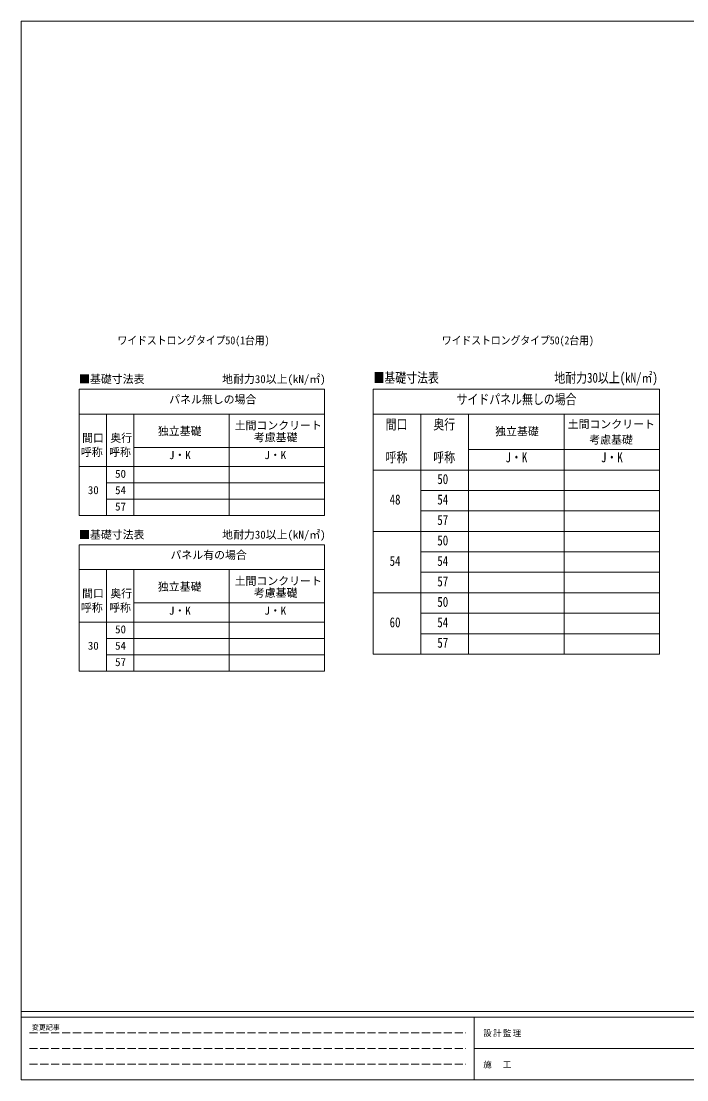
# Model space of a CAD drawing. Units: millimetres, scale not verified. Extents: x -11243 to 60313, y -7760 to 7760.
# Drawn here: x 37827 to 47593, y -7760 to 7760 of the extents above; entities that cross this region are included whole.
import ezdxf
from ezdxf.enums import TextEntityAlignment as Align

# ---------------------------------------------------------------- set-up
doc = ezdxf.new("R2010")
doc.units = ezdxf.units.MM
doc.header["$LTSCALE"] = 40
doc.linetypes.add('DASHED3', pattern=[4, 3, -1])
doc.layers.add('0-E_DET2', color=7, linetype='Continuous', lineweight=18)
doc.layers.add('F-0_240', color=7, linetype='Continuous', lineweight=9)
doc.styles.add('ＭＳ ゴシック', font='')
doc.styles.get('ＭＳ ゴシック').set_extended_font_data('MS Gothic')

msp = doc.modelspace()

# ---------------------------------------------------------------- linework, layer by layer
at = {"layer": '0-E_DET2'}
for p, q in [((38679.45, 2365.07), (42279.45, 2365.07)), ((38679.45, 2365.07), (38679.45, 510.85)), ((42992.03, 2365.07), (47192.03, 2365.07)), ((42992.03, 2365.07), (42992.03, 1180.13)), ((47192.03, 2365.07), (47192.03, 1180.13)), ((38679.45, 2000.2), (42279.45, 2000.2)), ((39479.45, 2000.2), (39479.45, 510.85)), ((42992.03, 1999.37), (47192.03, 1999.37)), ((43692.03, 1999.37), (43692.03, 1180.13)), ((44392.03, 1999.37), (44392.03, 1180.13)), ((45792.03, 1999.37), (45792.03, 1180.13)), ((39479.45, 1511.18), (42279.45, 1511.18)), ((44392.03, 1480.13), (47192.03, 1480.13)), ((38679.45, 1230.85), (42279.45, 1230.85)), ((42992.03, 1180.13), (47192.03, 1180.13)), ((43692.03, 1180.13), (43692.03, -1519.87)), ((44392.03, 1180.13), (44392.03, -1519.87)), ((45792.03, 1180.13), (45792.03, -1519.87)), ((45792.03, 1180.13), (45792.03, -1519.87)), ((47192.03, 1180.13), (47192.03, -1519.87)), ((39079.45, 990.85), (42279.45, 990.85)), ((43692.03, 880.13), (47192.03, 880.13)), ((39079.45, 750.85), (42279.45, 750.85)), ((38679.45, 510.85), (42279.45, 510.85)), ((43692.03, 580.13), (47192.03, 580.13)), ((42992.03, 280.13), (47192.03, 280.13)), ((38679.45, 84.64), (42279.45, 84.64)), ((38679.45, 84.64), (38679.45, -1769.59)), ((43692.03, -19.87), (47192.03, -19.87)), ((38679.45, -280.23), (42279.45, -280.23)), ((39479.45, -280.23), (39479.45, -1769.59)), ((43692.03, -319.87), (47192.03, -319.87)), ((42992.03, -619.87), (47192.03, -619.87)), ((39479.45, -769.26), (42279.45, -769.26)), ((43692.03, -919.87), (47192.03, -919.87)), ((38679.45, -1049.59), (42279.45, -1049.59)), ((43692.03, -1219.87), (47192.03, -1219.87)), ((39079.45, -1289.59), (42279.45, -1289.59)), ((39079.45, -1529.59), (42279.45, -1529.59)), ((38679.45, -1769.59), (42279.45, -1769.59))]:
    msp.add_line(p, q, dxfattribs=at)
at = {"layer": '0-E_DET2', "lineweight": 9}
for p, q in [((42279.45, 2365.07), (42279.45, 510.85)), ((39079.45, 2000.2), (39079.45, 510.85)), ((39479.45, 2000.2), (39479.45, 510.85)), ((40879.45, 2000.2), (40879.45, 510.85)), ((42279.45, 84.64), (42279.45, -1769.59)), ((39079.45, -280.23), (39079.45, -1769.59)), ((39479.45, -280.23), (39479.45, -1769.59)), ((40879.45, -280.23), (40879.45, -1769.59))]:
    msp.add_line(p, q, dxfattribs=at)
at = {"layer": '0-E_DET2'}
msp.add_lwpolyline([(42992.03, 1180.13), (42992.03, -1519.87), (47192.03, -1519.87)], dxfattribs=at)
at = {"layer": 'F-0_240', "color": 5}
for p, q in [((37827.34, 7760), (37827.34, -7760)), ((37827.34, 7760), (59747.34, 7760)), ((37827.34, -6760), (59747.34, -6760)), ((37827.34, -6840), (56191.66, -6840)), ((44471.66, -6840), (44471.66, -7760)), ((44471.66, -7300), (52671.66, -7300)), ((37827.34, -7760), (59747.34, -7760))]:
    msp.add_line(p, q, dxfattribs=at)
at = {"layer": 'F-0_240', "color": 4, "linetype": 'DASHED3'}
for p, q in [((37947.33, -7070), (44351.66, -7070)), ((37947.33, -7300), (44351.66, -7300)), ((37947.33, -7530), (44351.66, -7530))]:
    msp.add_line(p, q, dxfattribs=at)

# ---------------------------------------------------------------- texts
at = {"layer": '0-E_DET2', "style": 'ＭＳ ゴシック'}
for s, p in [('■基礎寸法表', (38676.33, 2418.92)), ('地耐力30以上(kN/㎡)', (40775.34, 2418.92)), ('パネル無しの場合', (39997.95, 2120.92)), ('土間コンクリート', (40958.63, 1739.65)), ('土間コンクリート', (45844.05, 1757.35)), ('間口', (38720.41, 1556.3)), ('奥行', (39134.15, 1556.3)), ('独立基礎', (39832.99, 1656.08)), ('考慮基礎', (41241.1, 1566.18)), ('独立基礎', (44780.86, 1652.94)), ('考慮基礎', (46161.43, 1531.04)), ('呼称', (38703.59, 1348.6)), ('呼称', (39117.33, 1348.6)), ('J・K', (39995.23, 1304.45)), ('J・K', (41395.23, 1304.45)), ('50', (39205.72, 1030.85)), ('30', (38805.72, 790.85)), ('54', (39205.72, 790.85)), ('57', (39205.72, 550.85)), ('地耐力30以上(kN/㎡)', (40775.34, 138.48)), ('■基礎寸法表', (38676.33, 138.48)), ('パネル有の場合', (40017.95, -159.52)), ('独立基礎', (39832.99, -624.35)), ('土間コンクリート', (40958.63, -540.79)), ('間口', (38720.41, -724.14)), ('奥行', (39134.15, -724.14)), ('考慮基礎', (41241.1, -714.26)), ('呼称', (38703.59, -931.83)), ('呼称', (39117.33, -931.83)), ('J・K', (39995.23, -975.99)), ('J・K', (41395.23, -975.99)), ('50', (39205.72, -1249.59)), ('30', (38805.72, -1489.59)), ('54', (39205.72, -1489.59)), ('57', (39205.72, -1729.59))]:
    msp.add_text(s, height=117.3, dxfattribs=at).set_placement(p, align=Align.BOTTOM_LEFT)
at = {"layer": '0-E_DET2', "style": 'ＭＳ ゴシック', "width": 0.8}
for s, p in [('■基礎寸法表', (42995.44, 2415.44)), ('地耐力30以上(kN/㎡)', (45649.14, 2415.44)), ('サイドパネル無しの場合', (44214.88, 2100.34)), ('間口', (43173.63, 1730.62)), ('奥行', (43873.63, 1730.62)), ('呼称', (43173.63, 1248.88)), ('呼称', (43873.63, 1248.88)), ('J・K', (44932.73, 1248.88)), ('J・K', (46332.73, 1248.88)), ('50', (43932.63, 930.13)), ('48', (43232.63, 630.13)), ('54', (43932.63, 630.13)), ('57', (43932.63, 330.13)), ('50', (43932.63, 30.13)), ('54', (43232.63, -269.87)), ('54', (43932.63, -269.87)), ('57', (43932.63, -569.87)), ('50', (43932.63, -869.87)), ('60', (43232.63, -1169.87)), ('54', (43932.63, -1169.87)), ('57', (43932.63, -1469.87))]:
    msp.add_text(s, height=146.6, dxfattribs=at).set_placement(p, align=Align.BOTTOM_LEFT)
at = {"layer": 'F-0_240', "style": 'ＭＳ ゴシック', "width": 0.9}
for s, p in [('ワイドストロングタイプ50(1台用)', (39240.33, 2986.41)), ('ワイドストロングタイプ50(2台用)', (43998.35, 2986.41))]:
    msp.add_text(s, height=117.3, dxfattribs=at).set_placement(p, align=Align.BOTTOM_LEFT)
at = {"layer": 'F-0_240', "style": 'ＭＳ ゴシック'}
msp.add_text('変更記事', height=73.31, dxfattribs=at).set_placement((37983.64, -7050), align=Align.BOTTOM_LEFT)
at = {"layer": 'F-0_240', "char_height": 87.98, "attachment_point": 7, "style": 'ＭＳ ゴシック'}
for s, insert in [('\\T1.17;設計監理', (44606.76, -7130)), ('\\T1.17;施\u3000工', (44606.76, -7590))]:
    msp.add_mtext(s, dxfattribs=dict(at, insert=insert))

doc.saveas('drawing.dxf')
